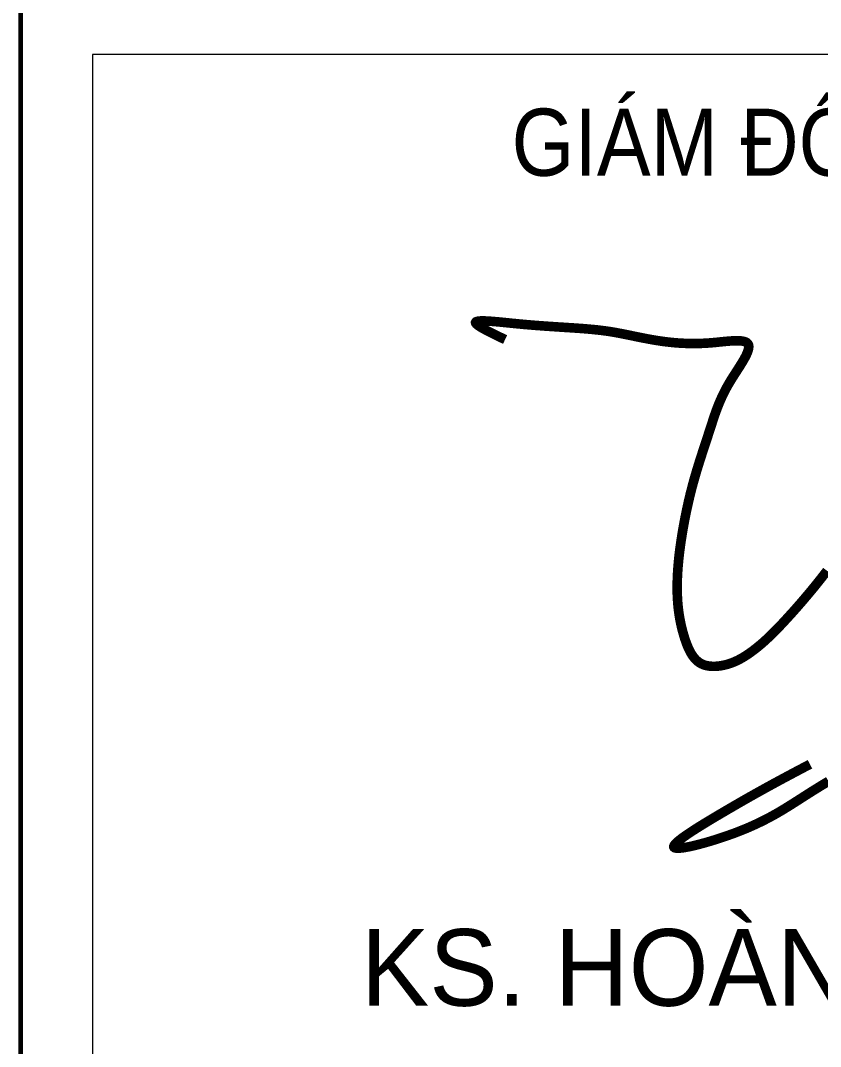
# Model space of a CAD drawing. Header units: millimetres. Extents: x 480521 to 6014615, y -961280 to 187869.
# Drawn here: x 753685 to 754686, y 12308 to 13593 of the extents above; entities that cross this region are included whole.
import ezdxf
from ezdxf.enums import TextEntityAlignment as Align

# ---------------------------------------------------------------- set-up
doc = ezdxf.new("R2010")
doc.units = ezdxf.units.MM
doc.header["$LTSCALE"] = 600
doc.header["$MEASUREMENT"] = 0
doc.layers.get('0').update_dxf_attribs({"lineweight": 0})
for name, color, linetype, lineweight in [('ISO', 153, 'Continuous', 13), ('Khungten_LCDI', 7, 'Continuous', 25), ('LC Net thay', 7, 'Continuous', 25), ('LC Text1', 3, 'Continuous', 20)]:
    doc.layers.add(name, color=color, linetype=linetype, lineweight=lineweight)
doc.styles.add('Khungten', font='VHAVAN.TTF', dxfattribs={"width": 0.9, "height": 5000})
doc.styles.add('LC 1', font='VHAVANB.TTF')
doc.styles.add('Title', font='VHBLACK.TTF')
doc.styles.add('VNAVANTH', font='VHAVANB.TTF', dxfattribs={"width": 0.6})

# ---------------------------------------------------------------- blocks, each defined once
blk = doc.blocks.new('mr thuan')
at = {"layer": 'ISO', "ltscale": 2, "const_width": 40}
for points in [[(-95.3, -61.8), (-103.9, -57.7), (-112.4, -53.6), (-120.8, -49.6), (-125, -47.5), (-129.2, -45.5), (-133.3, -43.5), (-137.4, -41.5), (-141.4, -39.6), (-145.4, -37.6), (-149.3, -35.6), (-153.1, -33.7), (-156.9, -31.8), (-160.7, -29.9), (-164.3, -28), (-167.9, -26.2), (-171.4, -24.4), (-174.8, -22.6), (-178.1, -20.8), (-179.7, -19.9), (-181.3, -19), (-182.9, -18.2), (-184.5, -17.3), (-186, -16.5), (-187.5, -15.6), (-188.9, -14.8), (-190.4, -14), (-191.8, -13.1), (-193.1, -12.3), (-194.5, -11.5), (-195.8, -10.7), (-197.1, -10), (-198.4, -9.2), (-199.6, -8.4), (-200.8, -7.7), (-201.9, -6.9), (-203, -6.2), (-204.1, -5.5), (-205.2, -4.7), (-206.2, -4), (-207.2, -3.3), (-208.1, -2.6), (-209, -2), (-209.9, -1.3), (-210.7, -0.7), (-211.5, 0), (-212.3, 0.6), (-213, 1.2), (-213.6, 1.8), (-214.3, 2.4), (-214.9, 3), (-215.4, 3.6), (-215.9, 4.2), (-216.4, 4.7), (-216.8, 5.2), (-217.1, 5.8), (-217.5, 6.3), (-217.7, 6.8), (-218, 7.3), (-218.2, 7.7), (-218.3, 8.2), (-218.4, 8.6), (-218.4, 9), (-218.4, 9.5), (-218.4, 9.7), (-218.2, 10.2), (-218.1, 10.6), (-217.9, 11), (-217.6, 11.3), (-217.3, 11.7), (-216.9, 12), (-216.5, 12.3), (-216.1, 12.6), (-215.6, 12.8), (-215, 13.1), (-214.5, 13.4), (-213.8, 13.6), (-213.2, 13.8), (-212.4, 14), (-211.7, 14.2), (-210.9, 14.4), (-210.1, 14.6), (-209.2, 14.8), (-208.3, 14.9), (-207.3, 15.1), (-206.3, 15.2), (-205.3, 15.4), (-204.2, 15.5), (-203.1, 15.6), (-201.9, 15.7), (-200.8, 15.7), (-199.5, 15.8), (-198.3, 15.9), (-197, 15.9), (-195.7, 16), (-194.3, 16), (-193, 16), (-191.5, 16), (-190.1, 16.1), (-188.6, 16.1), (-187.1, 16), (-185.6, 16), (-184, 16), (-182.4, 16), (-180.8, 15.9), (-179.1, 15.9), (-177.5, 15.8), (-175.8, 15.7), (-174, 15.7), (-170.5, 15.5), (-166.9, 15.3), (-163.2, 15.1), (-159.4, 14.8), (-155.5, 14.6), (-151.6, 14.3), (-147.6, 14), (-143.5, 13.6), (-139.3, 13.3), (-135.1, 12.9), (-130.9, 12.6), (-126.6, 12.2), (-122.2, 11.8), (-117.8, 11.3), (-113.4, 10.9), (-109, 10.5), (-100, 9.6), (-81.9, 7.8), (-72.9, 6.8), (-63.9, 5.9), (-57.3, 5.3), (-55, 5.1), (-50.6, 4.6), (-46.3, 4.2), (-41.9, 3.8), (-37.6, 3.4), (-33.3, 3), (-29.1, 2.6), (-24.8, 2.2), (-20.6, 1.8), (-16.4, 1.4), (-12.3, 1.1), (-8.2, 0.7), (-4.1, 0.3), (0, 0), (4, -0.3), (8.1, -0.7), (12.1, -1), (16, -1.3), (20, -1.7), (27.8, -2.3), (35.5, -2.9), (43.1, -3.5), (50.7, -4), (58.1, -4.6), (65.4, -5.1), (72.7, -5.6), (79.9, -6.2), (87, -6.6), (94, -7.1), (100.9, -7.6), (107.8, -8), (114.6, -8.5), (121.3, -8.9), (127.9, -9.3), (134.5, -9.8), (141, -10.2), (147.4, -10.6), (153.8, -11), (160.1, -11.4), (166.4, -11.8), (172.6, -12.2), (178.7, -12.6), (184.8, -13), (190.8, -13.4), (196.8, -13.8), (202.7, -14.2), (208.6, -14.6), (214.5, -15), (220.3, -15.5), (226, -15.9), (231.8, -16.3), (237.5, -16.8), (243.1, -17.2), (248.8, -17.7), (254.4, -18.2), (259.9, -18.7), (265.5, -19.2), (271, -19.7), (276.5, -20.3), (282, -20.9), (287.4, -21.4), (298.3, -22.6), (309.1, -23.9), (319.9, -25.3), (325.3, -26.1), (330.7, -26.8), (336.1, -27.6), (341.5, -28.4), (346.9, -29.3), (354.4, -30.5), (357.7, -31.1), (363.1, -32), (368.5, -33), (374, -33.9), (379.4, -35), (384.9, -36), (390.4, -37), (395.9, -38.1), (406.9, -40.3), (418, -42.6), (429.2, -44.9), (434.9, -46.1), (440.5, -47.2), (446.2, -48.4), (452, -49.6), (457.7, -50.8), (463.5, -51.9), (469.3, -53.1), (475.1, -54.3), (481, -55.4), (486.9, -56.6), (492.9, -57.7), (498.8, -58.9), (504.9, -60), (510.9, -61.1), (517, -62.2), (523.2, -63.2), (529.3, -64.3), (535.6, -65.3), (541.8, -66.3), (548.1, -67.2), (554.5, -68.2), (560.9, -69.1), (567.4, -70), (573.9, -70.8), (580.5, -71.6), (587.1, -72.4), (593.7, -73.1), (600.5, -73.8), (607.2, -74.5), (614.1, -75.1), (621, -75.6), (627.9, -76.2), (634.9, -76.6), (642, -77.1), (649.2, -77.4), (656.4, -77.7), (663.6, -78), (671, -78.2), (678.4, -78.3), (685.9, -78.4), (693.4, -78.4), (701, -78.3), (708.7, -78.2), (712.6, -78.1), (716.5, -78), (720.4, -77.9), (724.3, -77.8), (728.2, -77.6), (732.2, -77.4), (736.2, -77.3), (740.2, -77), (744.2, -76.8), (748.3, -76.6), (752.3, -76.3), (756.4, -76), (760.5, -75.7), (766.1, -75.2), (768.8, -75), (772.9, -74.7), (781.3, -73.9), (798, -72.2), (806.4, -71.3), (814.7, -70.5), (818.8, -70.1), (822.9, -69.7), (826.9, -69.3), (831, -69), (834.9, -68.6), (838.9, -68.3), (842.8, -68), (846.6, -67.7), (850.4, -67.5), (854.1, -67.2), (857.8, -67.1), (861.4, -66.9), (865, -66.8), (868.4, -66.7), (871.8, -66.7), (875.1, -66.8), (878.4, -66.8), (879.9, -66.9), (881.5, -66.9), (883, -67), (884.6, -67.1), (886.1, -67.2), (887.5, -67.4), (889, -67.5), (890.4, -67.7), (891.8, -67.8), (893.1, -68), (894.5, -68.2), (895.8, -68.4), (897.1, -68.7), (898.3, -68.9), (899.6, -69.2), (900.8, -69.5), (901.9, -69.8), (903.1, -70.1), (904.2, -70.4), (905.3, -70.8), (906.3, -71.2), (907.3, -71.6), (908.3, -72), (909.3, -72.4), (910.2, -72.9), (911.1, -73.4), (911.9, -73.9), (912.8, -74.4), (913.6, -74.9), (914.3, -75.5), (915, -76.1), (915.7, -76.7), (916.3, -77.3), (916.9, -78), (917.5, -78.6), (918, -79.3), (918.3, -79.7), (919, -80.8), (919.4, -81.6), (919.8, -82.4), (920.1, -83.2), (920.4, -84.1), (920.7, -84.9), (920.9, -85.8), (921.1, -86.7), (921.2, -87.7), (921.4, -88.6), (921.5, -89.6), (921.5, -90.6), (921.5, -91.6), (921.5, -92.6), (921.5, -93.7), (921.4, -94.8), (921.3, -95.9), (921.2, -97), (921, -98.1), (920.8, -99.3), (920.6, -100.4), (920.4, -101.6), (920.1, -102.8), (919.8, -104.1), (919.4, -105.3), (919.1, -106.6), (918.7, -107.8), (918.3, -109.1), (917.8, -110.4), (917.4, -111.8), (916.9, -113.1), (916.3, -114.4), (915.8, -115.8), (915.2, -117.2), (914.7, -118.6), (914.1, -120), (913.4, -121.4), (912.1, -124.3), (910.7, -127.3), (909.2, -130.3), (907.7, -133.3), (906, -136.4), (904.3, -139.5), (902.6, -142.7), (900.8, -145.9), (898.9, -149.1), (897, -152.4), (895, -155.7), (893, -159.1), (890.9, -162.4), (888.8, -165.8), (886.7, -169.2), (884.6, -172.6), (882.4, -176.1), (880.2, -179.5), (875.7, -186.5), (871.2, -193.5), (862.2, -207.5), (857.7, -214.5), (855.5, -217.9), (853.3, -221.4), (851.1, -224.8), (849, -228.3), (846.7, -232), (844.8, -235.1), (842.8, -238.4), (840.8, -241.8), (838.9, -245.1), (837, -248.4), (835.1, -251.7), (833.2, -255), (831.4, -258.2), (829.7, -261.4), (827.9, -264.6), (826.2, -267.8), (824.5, -271), (822.8, -274.2), (821.2, -277.3), (819.6, -280.4), (818.1, -283.6), (816.5, -286.6), (815, -289.7), (813.5, -292.8), (812.1, -295.9), (810.6, -298.9), (809.2, -301.9), (807.8, -304.9), (806.5, -307.9), (805.1, -310.9), (802.5, -316.9), (800, -322.8), (797.5, -328.7), (795.1, -334.5), (792.8, -340.3), (790.6, -346.1), (788.4, -351.9), (786.3, -357.6), (784.2, -363.3), (782.1, -369.1), (780.1, -374.8), (778.2, -380.5), (774.3, -391.9), (770.6, -403.3), (766.9, -414.7), (763.1, -426.3), (761.3, -432.1), (759.4, -437.8), (757.5, -443.8), (755.6, -449.7), (753.6, -455.6), (751.7, -461.6), (749.7, -467.6), (747.7, -473.6), (745.7, -479.7), (743.7, -485.7), (739.7, -497.9), (735.7, -510.2), (731.6, -522.6), (727.6, -535.1), (723.5, -547.6), (719.5, -560.1), (715.5, -572.7), (711.5, -585.3), (707.7, -598), (703.8, -610.6), (700.1, -623.3), (696.8, -634.6), (692.8, -648.6), (689.3, -661.2), (685.9, -673.8), (682.7, -686.5), (679.4, -699.1), (676.3, -711.7), (673.3, -724.3), (670.3, -736.9), (667.5, -749.6), (664.7, -762.2), (662, -774.8), (659.4, -787.5), (656.8, -800.2), (654.3, -812.9), (651.9, -825.6), (649.6, -838.4), (647.3, -851.2), (645.3, -863.1), (643, -876.8), (641, -889.7), (639, -902.6), (637.1, -915.5), (635.3, -928.5), (633.6, -941.4), (632.8, -947.9), (632, -954.4), (631.2, -960.9), (630.5, -967.3), (629.8, -973.8), (629.1, -980.3), (628.5, -986.8), (627.9, -993.3), (627.3, -999.8), (626.8, -1006.2), (626.2, -1012.7), (625.8, -1019.2), (625.3, -1025.7), (624.9, -1032.1), (624.5, -1038.6), (624.2, -1045.1), (623.9, -1051.5), (623.6, -1057.9), (623.4, -1064.4), (623.2, -1070.8), (623.1, -1077.2), (622.9, -1086.8), (622.9, -1090.1), (622.9, -1096.5), (622.9, -1102.9), (623, -1109.2), (623.1, -1115.6), (623.2, -1122), (623.4, -1128.4), (623.7, -1134.7), (624, -1141.1), (624.4, -1147.4), (624.8, -1153.8), (625.3, -1160.2), (625.8, -1166.5), (626.4, -1172.9), (627, -1179.3), (627.8, -1185.6), (628.5, -1192), (629.4, -1198.4), (630.3, -1204.8), (631.2, -1211.2), (632.3, -1217.6), (633.4, -1224), (634.5, -1230.4), (635.8, -1236.9), (637.1, -1243.3), (638.5, -1249.8), (639.9, -1256.3), (641.4, -1262.8), (643.1, -1269.3), (644.7, -1275.8), (646.5, -1282.3), (648.4, -1288.9), (650.3, -1295.4), (652.3, -1302), (654.2, -1308.2), (656.6, -1315.3), (658.8, -1321.9), (660, -1325.2), (661.2, -1328.5), (662.5, -1331.8), (663.7, -1335.1), (665, -1338.3), (666.3, -1341.6), (667.7, -1344.8), (669.1, -1348), (670.5, -1351.1), (672, -1354.3), (673.5, -1357.4), (675, -1360.4), (676.6, -1363.4), (678.2, -1366.4), (679.8, -1369.3), (681.5, -1372.2), (683.3, -1375.1), (685.1, -1377.8), (686.9, -1380.6), (688.8, -1383.2), (690.7, -1385.8), (692.7, -1388.4), (694.7, -1390.9), (696.8, -1393.3), (698.9, -1395.6), (701.1, -1397.9), (703.3, -1400), (705.6, -1402.1), (706.8, -1403.2), (708, -1404.2), (709.2, -1405.1), (710.4, -1406.1), (711.6, -1407), (712.9, -1407.9), (714.1, -1408.8), (715.4, -1409.7), (716.7, -1410.5), (718, -1411.3), (719.3, -1412.1), (720.6, -1412.9), (721.4, -1413.3), (723.3, -1414.3), (724.7, -1415), (726.1, -1415.7), (727.5, -1416.3), (728.9, -1417), (730.4, -1417.6), (731.8, -1418.1), (733.3, -1418.7), (734.8, -1419.2), (736.3, -1419.7), (737.8, -1420.2), (739.3, -1420.6), (740.8, -1421.1), (743.9, -1421.9), (747, -1422.6), (750.2, -1423.2), (753.4, -1423.7), (756.6, -1424.2), (759.9, -1424.6), (763.2, -1424.9), (766.5, -1425.1), (769.8, -1425.3), (773.2, -1425.3), (776.6, -1425.4), (780, -1425.3), (783.4, -1425.2), (786.8, -1425), (790.2, -1424.7), (793.7, -1424.4), (797.1, -1424), (800.5, -1423.6), (803.9, -1423.1), (807.3, -1422.5), (810.7, -1421.9), (814.1, -1421.2), (817.5, -1420.5), (820.8, -1419.8), (824.2, -1419), (828.8, -1417.8), (830.8, -1417.2), (834, -1416.3), (837.2, -1415.3), (840.4, -1414.3), (843.6, -1413.3), (846.7, -1412.2), (849.9, -1411), (853, -1409.9), (856, -1408.7), (859.1, -1407.4), (862.1, -1406.2), (865.1, -1404.8), (868.1, -1403.5), (871, -1402.1), (874, -1400.7), (876.9, -1399.3), (879.8, -1397.8), (882.6, -1396.3), (885.5, -1394.8), (888.3, -1393.3), (891.2, -1391.7), (894, -1390.1), (896.8, -1388.5), (899.5, -1386.8), (902.3, -1385.1), (905, -1383.4), (907.7, -1381.7), (913.1, -1378.2), (918.5, -1374.6), (923.8, -1371), (927.2, -1368.6), (934.3, -1363.5), (939.5, -1359.6), (944.6, -1355.7), (949.7, -1351.8), (954.8, -1347.8), (959.8, -1343.7), (964.8, -1339.6), (969.8, -1335.4), (974.7, -1331.2), (979.6, -1327), (984.5, -1322.7), (989.3, -1318.3), (994.1, -1314), (998.9, -1309.5), (1003.6, -1305.1), (1008.3, -1300.6), (1013, -1296.1), (1017.7, -1291.5), (1022.4, -1286.9), (1027, -1282.3), (1031.6, -1277.7), (1036.2, -1273), (1040.7, -1268.3), (1045.3, -1263.6), (1054.3, -1254.2), (1063.3, -1244.7), (1074.9, -1232.1), (1081, -1225.5), (1089.8, -1215.8), (1098.6, -1206.2), (1107.3, -1196.5), (1116, -1186.8), (1124.6, -1177), (1133.1, -1167.2), (1141.7, -1157.4), (1150.1, -1147.5), (1158.5, -1137.6), (1166.9, -1127.7), (1175.2, -1117.8), (1183.5, -1107.8), (1191.8, -1097.8), (1199.9, -1087.7), (1208.1, -1077.6), (1216.2, -1067.5), (1224.2, -1057.3), (1232.2, -1047.1), (1240.2, -1036.8), (1248.1, -1026.5)], [(1177, -1833.9), (1119.9, -1864), (1090.7, -1879.5), (1060.7, -1895.6), (1045.3, -1903.9), (1029.7, -1912.3), (1013.7, -1921.1), (997.4, -1930), (980.6, -1939.3), (963.5, -1948.8), (945.9, -1958.6), (927.8, -1968.8), (909.2, -1979.4), (890.1, -1990.3), (870.4, -2001.7), (850.1, -2013.5), (829.1, -2025.7), (808.4, -2037.9), (785.1, -2051.6), (762.6, -2065.1), (740.1, -2078.7), (718.1, -2092.2), (697.1, -2105.5), (687, -2112), (677.4, -2118.4), (668.1, -2124.6), (659.4, -2130.6), (651.1, -2136.4), (643.5, -2142), (636.4, -2147.3), (630.1, -2152.4), (624.4, -2157.2), (619.6, -2161.6), (615.6, -2165.8), (612.5, -2169.5), (610.2, -2172.9), (609, -2175.8), (609, -2179.2), (609.7, -2180.4), (611.6, -2182), (614.6, -2183.2), (618.5, -2183.9), (623.4, -2184.3), (629.1, -2184.2), (635.6, -2183.8), (642.9, -2183), (650.8, -2181.9), (659.5, -2180.4), (668.7, -2178.7), (678.5, -2176.7), (688.8, -2174.4), (699.6, -2171.8), (710.7, -2169), (722.2, -2166), (734, -2162.8), (758.3, -2155.8), (783.1, -2148.2), (808.1, -2140.1), (832.8, -2131.7), (861.7, -2121.3), (879.9, -2114.3), (901.9, -2105.6), (922.8, -2096.8), (942.7, -2087.9), (961.8, -2079.1), (980.1, -2070.1), (997.6, -2061.2), (1014.5, -2052.2), (1030.8, -2043.2), (1046.6, -2034.1), (1062, -2025), (1077, -2015.9), (1106.3, -1997.6), (1135.1, -1979.2), (1170, -1956.8), (1193.4, -1942.1), (1223.6, -1923.4), (1254.5, -1904.8)]]:
    blk.add_lwpolyline(points, dxfattribs=at)
blk = doc.blocks.new('lcdi fix')
at = {"layer": 'Khungten_LCDI', "color": 5, "lineweight": 60}
blk.add_line((36600, 14650), (36600, -14650), dxfattribs=at)
at = {"layer": 'Khungten_LCDI', "color": 9, "lineweight": 15}
blk.add_lwpolyline([(36750, -5485), (40450, -5485), (40450, -3372.2), (36750, -3372.2)], close=True, dxfattribs=at)
at = {"xscale": 0.5, "yscale": 0.5, "zscale": 0.5}
blk.add_blockref('mr thuan', (37658.9, -3936.3), dxfattribs=at)
at = {"color": 7, "style": 'Khungten', "width": 0.9}
blk.add_text('gi¸m ®èc - director', height=140, dxfattribs=at).set_placement((38565.6, -3625.5), align=Align.CENTER)
at = {"color": 7, "style": 'VNAVANTH'}
blk.add_text('ks. hoµng v¨n thuËn', height=160, dxfattribs=at).set_placement((38552.7, -5357.2), align=Align.CENTER)
at = {"color": 7, "style": 'Khungten', "width": 0.8}
for tag, p in [('REVISION', (39498.8, -10746.3)), ('NGAYHT', (39546.1, -11609.4))]:
    blk.add_attdef(tag, text='', height=200, dxfattribs=at).set_placement(p, align=Align.CENTER)
at = {"layer": 'LC Text1', "color": 3, "style": 'LC 1', "width": 1.834006}
for tag, p, p2 in [('TENBANVE1', (36912.7, -8885.8), (40339.1, -8885.8)), ('TENBANVE2', (36912.7, -9562.5), (40339.1, -9562.5))]:
    blk.add_attdef(tag, text='', height=250, dxfattribs=at).set_placement(p, p2, align=Align.FIT)
at = {"layer": 'LC Text1', "style": 'Title', "width": 0.7}
blk.add_attdef('SOBANVE', text='', height=250, dxfattribs=at).set_placement((39562, -13896.2), align=Align.CENTER)

msp = doc.modelspace()

# ---------------------------------------------------------------- block references
at = {"layer": 'LC Net thay', "xscale": 0.6000000155618168, "yscale": 0.6000000155618168, "zscale": 0.6000000155618168}
msp.add_blockref('lcdi fix', (731724.637, 15573.588), dxfattribs=at)

doc.saveas('drawing.dxf')
